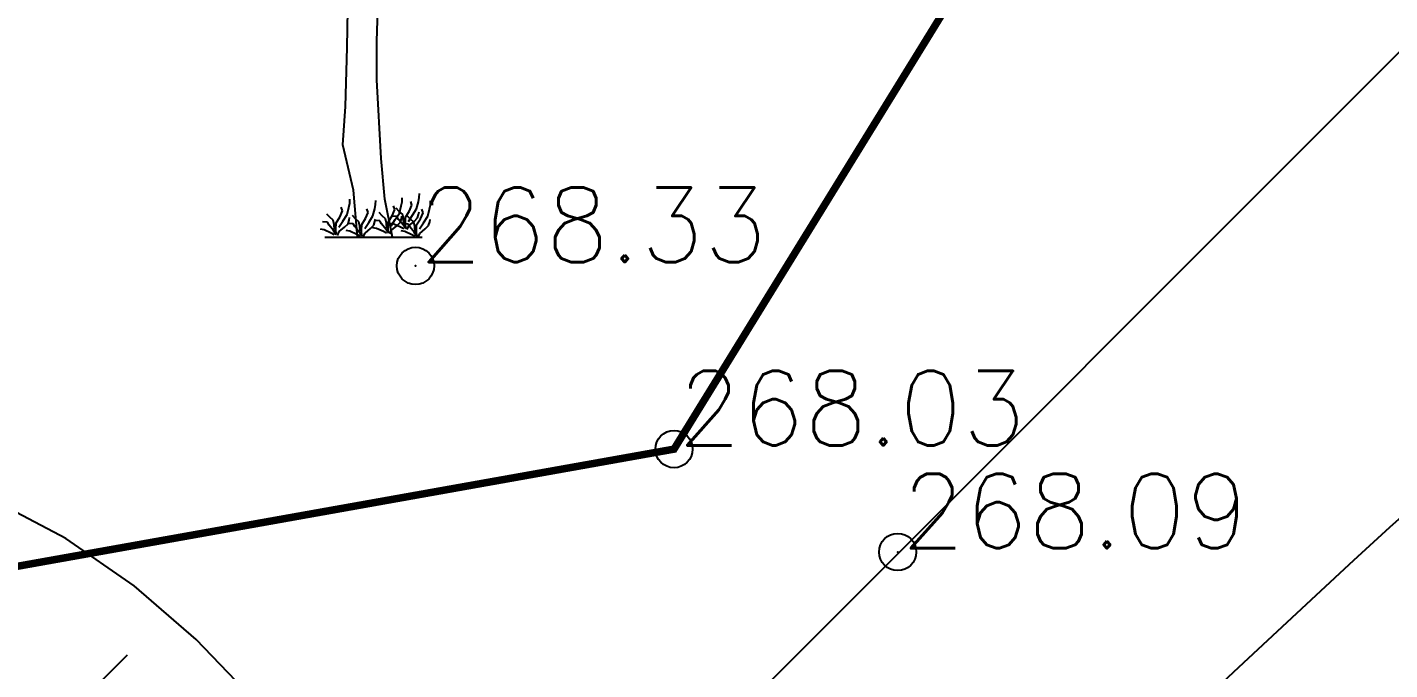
# Model space of a CAD drawing. Header units: millimetres. Extents: x 524954 to 526204, y 9523489 to 9524010.
# Drawn here: x 525182 to 525200.28, y 9523660.21 to 9523668.82 of the extents above; entities that cross this region are included whole.
import ezdxf

# ---------------------------------------------------------------- set-up
doc = ezdxf.new("R2010")
doc.units = ezdxf.units.MM
doc.header["$PDMODE"] = 32
doc.header["$PDSIZE"] = 0.5
doc.linetypes.add('ACAD_ISO12W100', pattern=[21, 12, -3, 0, -3, 0, -3])
for name, color, linetype in [('Arbre', 34, 'ACAD_ISO12W100'), ('Bord Fleuve', 4, 'ACAD_ISO12W100'), ('CN_02_00', 4, 'Continuous'), ('TopoAlt', 3, 'Continuous'), ('TOPOJIS', 7, 'Continuous')]:
    doc.layers.add(name, color=color, linetype=linetype)
doc.styles.add('Simplex 1.0', font='Simplex.shx', dxfattribs={"width": 0.99, "height": 1})

# ---------------------------------------------------------------- blocks, each defined once
blk = doc.blocks.new('TCPOINT M')
at = {"color": 0}
blk.add_point((0, 0), dxfattribs=at)
at = {"layer": 'TopoAlt', "style": 'Simplex 1.0', "width": 0.99}
blk.add_attdef('ALT', (0.15, 0.15), '', height=1, dxfattribs=at)
blk = doc.blocks.new('v088')
at = {"linetype": 'Continuous'}
for p, q in [((0.045, 2.625), (0.064, 3.179)), ((-0.352, 2.542), (-0.344, 3.046)), ((0.043, 2.109), (0.045, 2.625)), ((-0.373, 1.752), (-0.352, 2.542)), ((0.102, 1.053), (0.043, 2.109)), ((-0.412, 1.235), (-0.373, 1.752)), ((-0.268, 0.628), (-0.412, 1.235)), ((0.151, 0.506), (0.102, 1.053)), ((-0.213, 0), (-0.268, 0.628)), ((0.256, 0), (0.151, 0.506)), ((-0.654, 0), (0.654, 0))]:
    blk.add_line(p, q, dxfattribs=at)
at = {"color": 3, "linetype": 'Continuous'}
for p, q in [((0.615, 0.531), (0.618, 0.584)), ((-0.416, 0.349), (-0.433, 0.399)), ((-0.353, 0.303), (-0.329, 0.397)), ((-0.329, 0.397), (-0.317, 0.454)), ((-0.317, 0.454), (-0.315, 0.507)), ((-0.07, 0.329), (-0.087, 0.38)), ((-0.007, 0.284), (0.017, 0.377)), ((0.017, 0.377), (0.029, 0.435)), ((0.029, 0.435), (0.031, 0.488)), ((0.25, 0.286), (0.286, 0.368)), ((0.286, 0.368), (0.269, 0.418)), ((0.346, 0.341), (0.305, 0.385)), ((0.349, 0.322), (0.373, 0.416)), ((0.373, 0.416), (0.385, 0.474)), ((0.385, 0.474), (0.387, 0.526)), ((0.481, 0.344), (0.517, 0.426)), ((0.517, 0.426), (0.5, 0.476)), ((0.524, 0.291), (0.579, 0.38)), ((0.579, 0.38), (0.603, 0.474)), ((0.603, 0.474), (0.615, 0.531)), ((0.666, 0.325), (0.649, 0.375)), ((0.728, 0.279), (0.752, 0.373)), ((0.752, 0.373), (0.765, 0.43)), ((0.765, 0.43), (0.767, 0.483)), ((-0.618, 0.197), (-0.683, 0.202)), ((-0.587, 0.264), (-0.627, 0.308)), ((-0.596, 0.159), (-0.618, 0.197)), ((-0.541, 0.224), (-0.587, 0.264)), ((-0.529, 0.166), (-0.541, 0.224)), ((-0.505, 0.106), (-0.502, 0.188)), ((-0.502, 0.188), (-0.452, 0.267)), ((-0.464, 0.132), (-0.409, 0.214)), ((-0.452, 0.267), (-0.416, 0.349)), ((-0.409, 0.214), (-0.353, 0.303)), ((-0.341, 0.178), (-0.327, 0.226)), ((-0.327, 0.226), (-0.32, 0.26)), ((-0.24, 0.245), (-0.281, 0.288)), ((-0.195, 0.204), (-0.24, 0.245)), ((-0.183, 0.147), (-0.195, 0.204)), ((-0.156, 0.168), (-0.106, 0.248)), ((-0.118, 0.113), (-0.063, 0.195)), ((-0.106, 0.248), (-0.07, 0.329)), ((-0.063, 0.195), (-0.007, 0.284)), ((0.005, 0.159), (0.019, 0.207)), ((0.019, 0.207), (0.026, 0.24)), ((0.084, 0.216), (0.019, 0.221)), ((0.115, 0.284), (0.075, 0.327)), ((0.106, 0.178), (0.084, 0.216)), ((0.161, 0.243), (0.115, 0.284)), ((0.173, 0.185), (0.161, 0.243)), ((0.178, 0.118), (0.173, 0.185)), ((0.197, 0.125), (0.2, 0.207)), ((0.2, 0.207), (0.25, 0.286)), ((0.238, 0.151), (0.293, 0.233)), ((0.315, 0.274), (0.25, 0.279)), ((0.293, 0.233), (0.349, 0.322)), ((0.337, 0.236), (0.315, 0.274)), ((0.315, 0.151), (0.361, 0.197)), ((0.397, 0.163), (0.337, 0.236)), ((0.392, 0.301), (0.346, 0.341)), ((0.361, 0.197), (0.375, 0.245)), ((0.375, 0.245), (0.382, 0.279)), ((0.404, 0.243), (0.392, 0.301)), ((0.409, 0.175), (0.404, 0.243)), ((0.428, 0.183), (0.43, 0.264)), ((0.43, 0.264), (0.481, 0.344)), ((0.495, 0.24), (0.454, 0.284)), ((0.469, 0.209), (0.524, 0.291)), ((0.474, 0.149), (0.546, 0.209)), ((0.541, 0.2), (0.495, 0.24)), ((0.553, 0.142), (0.541, 0.2)), ((0.546, 0.209), (0.591, 0.255)), ((0.579, 0.163), (0.63, 0.243)), ((0.591, 0.255), (0.606, 0.303)), ((0.606, 0.303), (0.613, 0.337)), ((0.618, 0.108), (0.673, 0.19)), ((0.63, 0.243), (0.666, 0.325)), ((0.673, 0.19), (0.728, 0.279)), ((0.74, 0.154), (0.755, 0.202)), ((0.755, 0.202), (0.762, 0.236)), ((-0.661, 0.096), (-0.712, 0.106)), ((-0.567, 0.053), (-0.661, 0.096)), ((-0.536, 0.087), (-0.596, 0.159)), ((-0.527, 0.031), (-0.567, 0.053)), ((-0.5, 0.031), (-0.536, 0.087)), ((-0.524, 0.099), (-0.529, 0.166)), ((-0.5, 0.036), (-0.505, 0.106)), ((-0.483, 0.022), (-0.459, 0.072)), ((-0.459, 0.072), (-0.387, 0.132)), ((-0.387, 0.132), (-0.341, 0.178)), ((-0.315, 0.077), (-0.365, 0.087)), ((-0.272, 0.178), (-0.337, 0.183)), ((-0.221, 0.034), (-0.315, 0.077)), ((-0.25, 0.139), (-0.272, 0.178)), ((-0.19, 0.067), (-0.25, 0.139)), ((-0.18, 0.012), (-0.221, 0.034)), ((-0.154, 0.012), (-0.19, 0.067)), ((-0.178, 0.079), (-0.183, 0.147)), ((-0.159, 0.087), (-0.156, 0.168)), ((-0.154, 0.017), (-0.159, 0.087)), ((-0.137, 0.002), (-0.113, 0.053)), ((-0.113, 0.053), (-0.041, 0.113)), ((-0.041, 0.113), (0.005, 0.159)), ((0.041, 0.115), (-0.01, 0.125)), ((0.135, 0.072), (0.041, 0.115)), ((0.166, 0.106), (0.106, 0.178)), ((0.175, 0.05), (0.135, 0.072)), ((0.202, 0.05), (0.166, 0.106)), ((0.202, 0.055), (0.197, 0.125)), ((0.219, 0.041), (0.243, 0.091)), ((0.272, 0.173), (0.221, 0.183)), ((0.243, 0.091), (0.315, 0.151)), ((0.365, 0.13), (0.272, 0.173)), ((0.406, 0.108), (0.365, 0.13)), ((0.421, 0.072), (0.37, 0.082)), ((0.433, 0.108), (0.397, 0.163)), ((0.464, 0.173), (0.399, 0.178)), ((0.514, 0.029), (0.421, 0.072)), ((0.433, 0.113), (0.428, 0.183)), ((0.45, 0.099), (0.474, 0.149)), ((0.486, 0.135), (0.464, 0.173)), ((0.546, 0.063), (0.486, 0.135)), ((0.555, 0.007), (0.514, 0.029)), ((0.582, 0.007), (0.546, 0.063)), ((0.558, 0.075), (0.553, 0.142)), ((0.577, 0.082), (0.579, 0.163)), ((0.582, 0.012), (0.577, 0.082)), ((0.599, -0.002), (0.623, 0.048)), ((0.623, 0.048), (0.695, 0.108)), ((0.695, 0.108), (0.74, 0.154))]:
    blk.add_line(p, q, dxfattribs=at)

msp = doc.modelspace()

# ---------------------------------------------------------------- hatches: boundary and pattern name
at = {"layer": 'Bord Fleuve', "ltscale": 0.5}
h = msp.add_hatch(dxfattribs=at)
h.set_pattern_fill('ANSI33', color=135, scale=2, style=0)
h.paths.add_polyline_path([(525394.875, 9523547.688), (525386.855, 9523539.684), (525374.857, 9523528.592), (525359.402, 9523533.054), (525302.267, 9523541.753), (525253.226, 9523571.678), (525189.199, 9523592.989), (525146.601, 9523610.427), (525134.908, 9523628.389), (525130.258, 9523644.878), (525129.915, 9523646.053), (525134.923, 9523646.805), (525141.4, 9523651.378), (525145.39, 9523652.194), (525150.779, 9523654.113), (525153.673, 9523654.734), (525157.062, 9523656.215), (525170.428, 9523659.554), (525190.68, 9523663.166), (525195.533, 9523671.037), (525214.046, 9523677.393), (525226.978, 9523684.419), (525241.856, 9523699.409), (525259.549, 9523697.749), (525263.742, 9523702.788), (525265.599, 9523705.429), (525271.397, 9523709.575), (525278.663, 9523713.162), (525282.299, 9523718.359), (525286.813, 9523721.853), (525297.974, 9523715.602), (525305.783, 9523711.053), (525316.348, 9523705.233), (525323.457, 9523701.143), (525333.272, 9523695.625), (525364.282, 9523678.524), (525367.141, 9523669.609), (525369.992, 9523664.673), (525374.256, 9523657.439), (525374.878, 9523649.759), (525376.197, 9523640.514), (525378.821, 9523632.503), (525377.801, 9523621.191), (525377.159, 9523606.875), (525382.451, 9523599.216), (525388.758, 9523585.471), (525391.317, 9523567.355), (525392.74, 9523563.589), (525392.123, 9523555.946)])

# ---------------------------------------------------------------- linework, layer by layer
at = {"layer": 'Bord Fleuve', "ltscale": 0.35, "const_width": 0.1, "flags": 128}
msp.add_lwpolyline([(525129.915, 9523646.053), (525134.923, 9523646.805), (525141.4, 9523651.378), (525145.39, 9523652.194), (525150.779, 9523654.113), (525153.673, 9523654.734), (525157.062, 9523656.215), (525170.428, 9523659.554), (525190.68, 9523663.166), (525195.533, 9523671.037), (525214.046, 9523677.393), (525226.978, 9523684.419), (525241.856, 9523699.409), (525259.549, 9523697.749), (525263.742, 9523702.788), (525265.599, 9523705.429), (525271.397, 9523709.575), (525278.663, 9523713.162), (525282.299, 9523718.359), (525286.804, 9523721.846)], dxfattribs=at)
at = {"layer": 'CN_02_00', "elevation": 268, "flags": 128}
for points in [[(525185.02, 9523659.832), (525184.269, 9523660.613), (525183.438, 9523661.333), (525182.521, 9523661.968), (525181.515, 9523662.494)], [(525200.732, 9523662.518), (525200.282, 9523662.114), (525199.798, 9523661.671), (525199.292, 9523661.203), (525198.775, 9523660.72), (525198.256, 9523660.236), (525197.748, 9523659.762)]]:
    msp.add_lwpolyline(points, dxfattribs=at)

# ---------------------------------------------------------------- block references
at = {"layer": 'Arbre'}
msp.add_blockref('v088', (525186.647, 9523666.011), dxfattribs=at)
at = {"layer": 'TOPOJIS'}
ref = msp.add_blockref('TCPOINT M', (525187.211, 9523665.624, 268.33), dxfattribs=at)
ref.add_attrib('ALT', '268.33', (525187.261, 9523665.674, 268.33), dxfattribs={"layer": 'TopoAlt', "height": 1, "style": 'Simplex 1.0', "width": 0.99})
ref = msp.add_blockref('TCPOINT M', (525190.68, 9523663.166, 268.03), dxfattribs=at)
ref.add_attrib('ALT', '268.03', (525190.73, 9523663.216, 268.03), dxfattribs={"layer": 'TopoAlt', "height": 1, "style": 'Simplex 1.0', "width": 0.99})
ref = msp.add_blockref('TCPOINT M', (525193.681, 9523661.786, 268.09), dxfattribs=at)
ref.add_attrib('ALT', '268.09', (525193.731, 9523661.836, 268.09), dxfattribs={"layer": 'TopoAlt', "height": 1, "style": 'Simplex 1.0', "width": 0.99})

doc.saveas('drawing.dxf')
